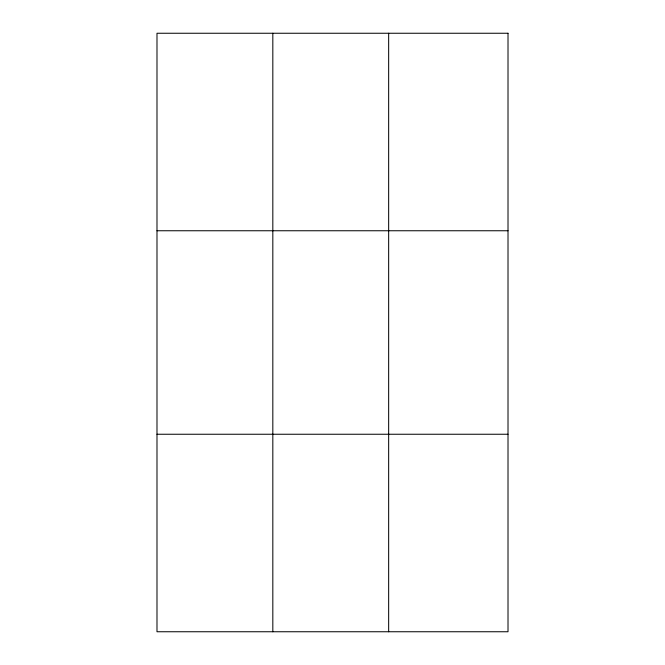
<?xml version="1.0" encoding="UTF-8"?>
<svg xmlns="http://www.w3.org/2000/svg" width="665" height="665" viewBox="0 0 665 665"><rect width="100%" height="100%" fill="white"/><g stroke="black" fill="none" stroke-linecap="round" stroke-linejoin="round"><path stroke-width="1" d="M272.825 631.75L272.825 33.25M388.659 631.75L388.659 33.25M156.99 230.755L508.01 230.755M156.99 434.245L508.01 434.245M508.01 33.25L508.01 631.75L156.99 631.75L156.99 33.25L508.01 33.25"/></g></svg>
